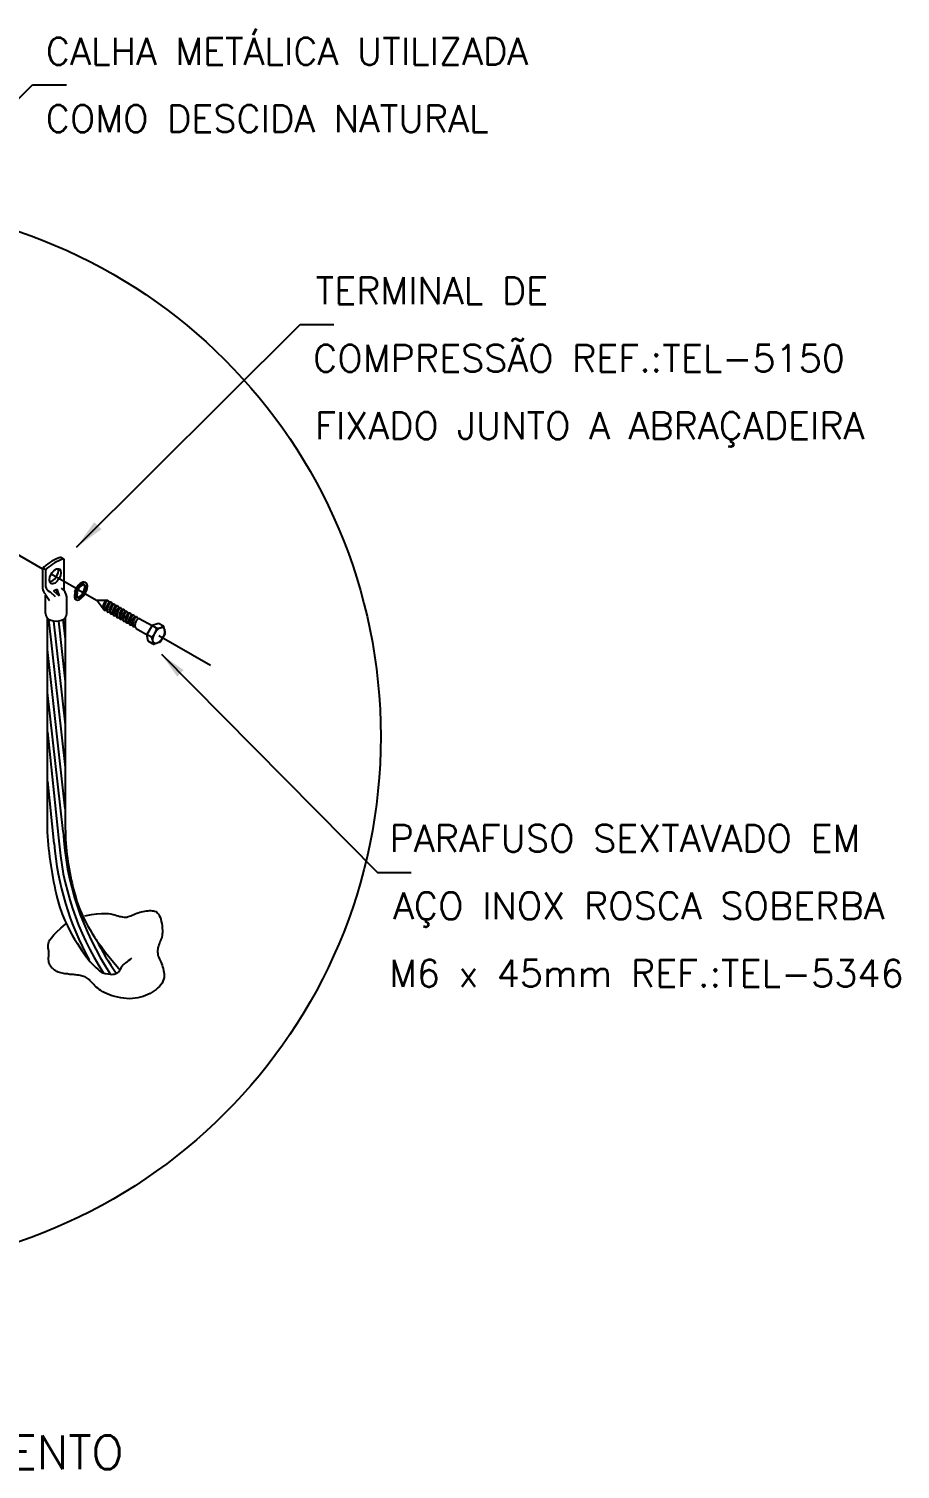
# Model space of a CAD drawing. Header units: millimetres. Extents: x -5129.1 to -5096.3, y -4672.3 to -4657.1.
# Drawn here: x -5102.79 to -5096.33, y -4669.3 to -4658.63 of the extents above; entities that cross this region are included whole.
import ezdxf
from ezdxf.enums import TextEntityAlignment as Align

# ---------------------------------------------------------------- set-up
doc = ezdxf.new("R2010")
doc.units = ezdxf.units.MM
doc.header["$LTSCALE"] = 10
doc.linetypes.add('DASHDOT', pattern=[1, 0.5, -0.25, 0, -0.25])
doc.layers.add('Termotécnica', color=7, linetype='Continuous')
doc.styles.add('r140', font='romans.shx')
doc.styles.add('r80', font='romans.shx')

msp = doc.modelspace()

# ---------------------------------------------------------------- linework, layer by layer
at = {"layer": 'Termotécnica', "color": 2}
for p, q in [((-5104.418, -4660.695), (-5102.761, -4659.044)), ((-5102.761, -4659.044), (-5102.511, -4659.044)), ((-5102.436, -4662.47), (-5100.778, -4660.819)), ((-5100.778, -4660.819), (-5100.528, -4660.819)), ((-5102.451, -4662.8), (-5102.444, -4662.803)), ((-5102.444, -4662.803), (-5102.435, -4662.804)), ((-5102.666, -4662.962), (-5102.666, -4662.824)), ((-5102.507, -4662.962), (-5102.507, -4662.838)), ((-5102.447, -4662.804), (-5102.437, -4662.805)), ((-5102.447, -4662.804), (-5102.441, -4662.808)), ((-5102.441, -4662.808), (-5102.431, -4662.809)), ((-5102.437, -4662.805), (-5102.431, -4662.809)), ((-5102.282, -4662.864), (-5102.238, -4662.923)), ((-5102.217, -4662.865), (-5102.282, -4662.864)), ((-5102.207, -4662.864), (-5102.217, -4662.865)), ((-5102.193, -4662.878), (-5102.204, -4662.864)), ((-5102.183, -4662.878), (-5102.193, -4662.878)), ((-5102.169, -4662.892), (-5102.18, -4662.878)), ((-5102.159, -4662.891), (-5102.169, -4662.892)), ((-5102.146, -4662.905), (-5102.156, -4662.891)), ((-5102.136, -4662.905), (-5102.146, -4662.905)), ((-5102.122, -4662.919), (-5102.133, -4662.905)), ((-5102.23, -4662.935), (-5102.236, -4662.926)), ((-5102.213, -4662.939), (-5102.228, -4662.938)), ((-5102.207, -4662.949), (-5102.213, -4662.939)), ((-5102.189, -4662.953), (-5102.204, -4662.952)), ((-5102.183, -4662.962), (-5102.189, -4662.953)), ((-5102.165, -4662.966), (-5102.18, -4662.965)), ((-5102.159, -4662.976), (-5102.165, -4662.966)), ((-5102.142, -4662.98), (-5102.157, -4662.979)), ((-5102.136, -4662.989), (-5102.142, -4662.98)), ((-5102.118, -4662.993), (-5102.133, -4662.992)), ((-5102.112, -4662.918), (-5102.122, -4662.919)), ((-5102.112, -4663.003), (-5102.118, -4662.993)), ((-5102.099, -4662.932), (-5102.109, -4662.918)), ((-5102.094, -4663.007), (-5102.109, -4663.006)), ((-5102.089, -4662.932), (-5102.099, -4662.932)), ((-5102.088, -4663.016), (-5102.094, -4663.007)), ((-5102.075, -4662.946), (-5102.085, -4662.932)), ((-5102.065, -4662.945), (-5102.075, -4662.946)), ((-5102.051, -4662.959), (-5102.062, -4662.945)), ((-5102.041, -4662.959), (-5102.051, -4662.959)), ((-5102.028, -4662.973), (-5102.038, -4662.959)), ((-5102.018, -4662.972), (-5102.028, -4662.973)), ((-5102.004, -4662.986), (-5102.015, -4662.972)), ((-5101.994, -4662.986), (-5102.004, -4662.986)), ((-5101.98, -4663), (-5101.991, -4662.986)), ((-5101.97, -4662.999), (-5101.98, -4663)), ((-5101.972, -4662.999), (-5101.876, -4663.051)), ((-5102.071, -4663.02), (-5102.086, -4663.019)), ((-5102.065, -4663.03), (-5102.071, -4663.02)), ((-5102.047, -4663.034), (-5102.062, -4663.033)), ((-5102.041, -4663.043), (-5102.047, -4663.034)), ((-5102.023, -4663.047), (-5102.038, -4663.047)), ((-5102.017, -4663.057), (-5102.023, -4663.047)), ((-5102, -4663.061), (-5102.015, -4663.06)), ((-5101.993, -4663.072), (-5102, -4663.061)), ((-5101.993, -4663.072), (-5101.913, -4663.118)), ((-5101.876, -4663.051), (-5101.914, -4663.117)), ((-5101.904, -4663.167), (-5101.914, -4663.117)), ((-5101.88, -4663.136), (-5101.914, -4663.117)), ((-5101.828, -4663.034), (-5101.876, -4663.051)), ((-5101.843, -4663.07), (-5101.876, -4663.051)), ((-5101.791, -4663.055), (-5101.828, -4663.034)), ((-5101.78, -4663.109), (-5101.815, -4663.17)), ((-5101.779, -4663.104), (-5101.788, -4663.06)), ((-5101.867, -4663.188), (-5101.904, -4663.167)), ((-5101.819, -4663.174), (-5101.861, -4663.188)), ((-5101.807, -4663.263), (-5100.205, -4664.879)), ((-5100.205, -4664.879), (-5099.955, -4664.879))]:
    msp.add_line(p, q, dxfattribs=at)
at = {"layer": 'Termotécnica', "color": 1, "linetype": 'DASHDOT', "ltscale": 0.5}
for p, q in [((-5103.064, -4662.414), (-5102.687, -4662.631)), ((-5102.623, -4662.668), (-5102.439, -4662.774)), ((-5102.425, -4662.782), (-5102.282, -4662.864)), ((-5101.826, -4663.123), (-5101.442, -4663.344))]:
    msp.add_line(p, q, dxfattribs=at)
at = {"layer": 'Termotécnica', "color": 2, "ltscale": 1.6}
for p, q in [((-5102.531, -4662.558), (-5102.552, -4662.546)), ((-5102.528, -4662.79), (-5102.528, -4662.563)), ((-5102.687, -4662.636), (-5102.687, -4662.773)), ((-5102.663, -4662.637), (-5102.685, -4662.624)), ((-5102.666, -4662.648), (-5102.666, -4662.761)), ((-5102.634, -4662.799), (-5102.593, -4662.836)), ((-5102.606, -4662.794), (-5102.582, -4662.78)), ((-5102.606, -4662.794), (-5102.564, -4662.83)), ((-5102.582, -4662.78), (-5102.564, -4662.83)), ((-5102.667, -4662.819), (-5102.636, -4662.865))]:
    msp.add_line(p, q, dxfattribs=at)
at = {"layer": 'Termotécnica', "color": 1}
for p, q in [((-5102.583, -4662.78), (-5102.583, -4662.814)), ((-5102.518, -4664.103), (-5102.641, -4663.004)), ((-5102.518, -4663.786), (-5102.604, -4663.017)), ((-5102.518, -4663.468), (-5102.568, -4663.017)), ((-5102.518, -4663.151), (-5102.534, -4663.005)), ((-5102.519, -4664.408), (-5102.651, -4663.228)), ((-5102.536, -4664.576), (-5102.651, -4663.546)), ((-5102.651, -4663.837), (-5102.569, -4664.624)), ((-5102.651, -4664.203), (-5102.603, -4664.665))]:
    msp.add_line(p, q, dxfattribs=at)
at = {"layer": 'Termotécnica', "color": 3}
for p, q in [((-5102.651, -4664.581), (-5102.651, -4662.996)), ((-5102.518, -4664.566), (-5102.518, -4662.99)), ((-5102.518, -4664.566), (-5102.518, -4664.609)), ((-5102.449, -4665.037), (-5102.433, -4665.094)), ((-5102.579, -4665.069), (-5102.561, -4665.133)), ((-5102.561, -4665.133), (-5102.542, -4665.188)), ((-5102.433, -4665.094), (-5102.417, -4665.141)), ((-5102.417, -4665.141), (-5102.4, -4665.181)), ((-5102.542, -4665.188), (-5102.523, -4665.235)), ((-5102.523, -4665.235), (-5102.504, -4665.275)), ((-5102.4, -4665.181), (-5102.384, -4665.216)), ((-5102.384, -4665.216), (-5102.367, -4665.248)), ((-5102.367, -4665.248), (-5102.351, -4665.278)), ((-5102.504, -4665.275), (-5102.486, -4665.311)), ((-5102.486, -4665.311), (-5102.468, -4665.344)), ((-5102.468, -4665.344), (-5102.45, -4665.375)), ((-5102.351, -4665.278), (-5102.335, -4665.306)), ((-5102.335, -4665.306), (-5102.319, -4665.333)), ((-5102.319, -4665.333), (-5102.303, -4665.358)), ((-5102.303, -4665.358), (-5102.287, -4665.382)), ((-5102.45, -4665.375), (-5102.432, -4665.404)), ((-5102.432, -4665.404), (-5102.415, -4665.431)), ((-5102.415, -4665.431), (-5102.397, -4665.458)), ((-5102.397, -4665.458), (-5102.379, -4665.483)), ((-5102.287, -4665.382), (-5102.271, -4665.405)), ((-5102.271, -4665.405), (-5102.254, -4665.427)), ((-5102.254, -4665.427), (-5102.238, -4665.449)), ((-5102.238, -4665.449), (-5102.221, -4665.472)), ((-5102.221, -4665.472), (-5102.113, -4665.604)), ((-5102.379, -4665.483), (-5102.362, -4665.507))]:
    msp.add_line(p, q, dxfattribs=at)
at = {"layer": 'Termotécnica', "color": 1}
for points in [[(-5102.217, -4662.865, 0.24548), (-5102.22, -4662.865, 0.082009), (-5102.226, -4662.872, 0.04047), (-5102.231, -4662.88, 0.029714), (-5102.235, -4662.892, 0.029714), (-5102.239, -4662.905, 0.04047), (-5102.24, -4662.915, 0.082009), (-5102.238, -4662.923, 0.24548), (-5102.236, -4662.926, 0.24548)], [(-5102.204, -4662.864, 0.24548), (-5102.207, -4662.865, 0.082009), (-5102.215, -4662.873, 0.04047), (-5102.221, -4662.883, 0.029714), (-5102.226, -4662.898, 0.029714), (-5102.23, -4662.913, 0.04047), (-5102.232, -4662.925, 0.082009), (-5102.23, -4662.936, 0.24548), (-5102.228, -4662.938, 0.24548)], [(-5102.193, -4662.878, 0.24548), (-5102.196, -4662.879, 0.082009), (-5102.202, -4662.885, 0.04047), (-5102.207, -4662.894, 0.029714), (-5102.212, -4662.906, 0.029714), (-5102.215, -4662.919, 0.04047), (-5102.216, -4662.928, 0.082009), (-5102.215, -4662.937, 0.24548), (-5102.213, -4662.939, 0.24548)], [(-5102.18, -4662.878, 0.24548), (-5102.184, -4662.878, 0.082009), (-5102.191, -4662.886, 0.04047), (-5102.197, -4662.896, 0.029714), (-5102.203, -4662.911, 0.029714), (-5102.207, -4662.927, 0.04047), (-5102.208, -4662.939, 0.082009), (-5102.207, -4662.949, 0.24548), (-5102.204, -4662.952, 0.24548)], [(-5102.169, -4662.892, 0.24548), (-5102.173, -4662.892, 0.082009), (-5102.179, -4662.899, 0.04047), (-5102.183, -4662.907, 0.029714), (-5102.188, -4662.919, 0.029714), (-5102.191, -4662.932, 0.04047), (-5102.192, -4662.942, 0.082009), (-5102.191, -4662.95, 0.24548), (-5102.189, -4662.953, 0.24548)], [(-5102.156, -4662.891, 0.24548), (-5102.16, -4662.892, 0.082009), (-5102.167, -4662.9, 0.04047), (-5102.173, -4662.91, 0.029714), (-5102.179, -4662.925, 0.029714), (-5102.183, -4662.94, 0.04047), (-5102.184, -4662.952, 0.082009), (-5102.183, -4662.963, 0.24548), (-5102.18, -4662.965, 0.24548)], [(-5102.146, -4662.905, 0.24548), (-5102.149, -4662.906, 0.082009), (-5102.155, -4662.912, 0.04047), (-5102.16, -4662.921, 0.029714), (-5102.164, -4662.933, 0.029714), (-5102.168, -4662.946, 0.04047), (-5102.169, -4662.955, 0.082009), (-5102.168, -4662.964, 0.24548), (-5102.165, -4662.966, 0.24548)], [(-5102.133, -4662.905, 0.24548), (-5102.136, -4662.905, 0.082009), (-5102.144, -4662.913, 0.04047), (-5102.15, -4662.923, 0.029714), (-5102.155, -4662.938, 0.029714), (-5102.159, -4662.954, 0.04047), (-5102.161, -4662.966, 0.082009), (-5102.159, -4662.976, 0.24548), (-5102.157, -4662.979, 0.24548)], [(-5102.122, -4662.919, 0.24548), (-5102.125, -4662.919, 0.082009), (-5102.131, -4662.926, 0.04047), (-5102.136, -4662.934, 0.029714), (-5102.141, -4662.946, 0.029714), (-5102.144, -4662.959, 0.04047), (-5102.145, -4662.969, 0.082009), (-5102.144, -4662.977, 0.24548), (-5102.142, -4662.98, 0.24548)], [(-5102.109, -4662.918, 0.24548), (-5102.113, -4662.919, 0.082009), (-5102.12, -4662.927, 0.04047), (-5102.126, -4662.937, 0.029714), (-5102.132, -4662.952, 0.029714), (-5102.136, -4662.967, 0.04047), (-5102.137, -4662.979, 0.082009), (-5102.136, -4662.99, 0.24548), (-5102.133, -4662.992, 0.24548)], [(-5102.099, -4662.932, 0.24548), (-5102.102, -4662.933, 0.082009), (-5102.108, -4662.939, 0.04047), (-5102.112, -4662.948, 0.029714), (-5102.117, -4662.96, 0.029714), (-5102.12, -4662.973, 0.04047), (-5102.121, -4662.982, 0.082009), (-5102.12, -4662.991, 0.24548), (-5102.118, -4662.993, 0.24548)], [(-5102.085, -4662.932, 0.24548), (-5102.089, -4662.932, 0.082009), (-5102.097, -4662.94, 0.04047), (-5102.102, -4662.95, 0.029714), (-5102.108, -4662.965, 0.029714), (-5102.112, -4662.981, 0.04047), (-5102.113, -4662.993, 0.082009), (-5102.112, -4663.003, 0.24548), (-5102.109, -4663.006, 0.24548)], [(-5102.075, -4662.946, 0.24548), (-5102.078, -4662.946, 0.082009), (-5102.084, -4662.953, 0.04047), (-5102.089, -4662.961, 0.029714), (-5102.093, -4662.973, 0.029714), (-5102.097, -4662.986, 0.04047), (-5102.098, -4662.996, 0.082009), (-5102.097, -4663.004, 0.24548), (-5102.094, -4663.007, 0.24548)], [(-5102.062, -4662.945, 0.24548), (-5102.066, -4662.946, 0.082009), (-5102.073, -4662.954, 0.04047), (-5102.079, -4662.964, 0.029714), (-5102.084, -4662.979, 0.029714), (-5102.088, -4662.994, 0.04047), (-5102.09, -4663.006, 0.082009), (-5102.088, -4663.017, 0.24548), (-5102.086, -4663.019, 0.24548)], [(-5102.051, -4662.959, 0.24548), (-5102.054, -4662.96, 0.082009), (-5102.06, -4662.966, 0.04047), (-5102.065, -4662.975, 0.029714), (-5102.07, -4662.987, 0.029714), (-5102.073, -4663, 0.04047), (-5102.074, -4663.009, 0.082009), (-5102.073, -4663.018, 0.24548), (-5102.071, -4663.02, 0.24548)], [(-5102.038, -4662.959, 0.24548), (-5102.042, -4662.959, 0.082009), (-5102.049, -4662.967, 0.04047), (-5102.055, -4662.977, 0.029714), (-5102.061, -4662.992, 0.029714), (-5102.065, -4663.008, 0.04047), (-5102.066, -4663.02, 0.082009), (-5102.065, -4663.03, 0.24548), (-5102.062, -4663.033, 0.24548)], [(-5102.028, -4662.973, 0.24548), (-5102.031, -4662.973, 0.082009), (-5102.037, -4662.98, 0.04047), (-5102.041, -4662.988, 0.029714), (-5102.046, -4663, 0.029714), (-5102.049, -4663.013, 0.04047), (-5102.05, -4663.023, 0.082009), (-5102.049, -4663.031, 0.24548), (-5102.047, -4663.034, 0.24548)], [(-5102.015, -4662.972, 0.24548), (-5102.018, -4662.973, 0.082009), (-5102.026, -4662.981, 0.04047), (-5102.031, -4662.991, 0.029714), (-5102.037, -4663.006, 0.029714), (-5102.041, -4663.021, 0.04047), (-5102.042, -4663.033, 0.082009), (-5102.041, -4663.044, 0.24548), (-5102.038, -4663.047, 0.24548)], [(-5102.004, -4662.986, 0.24548), (-5102.007, -4662.987, 0.082009), (-5102.013, -4662.993, 0.04047), (-5102.018, -4663.002, 0.029714), (-5102.023, -4663.014, 0.029714), (-5102.026, -4663.027, 0.04047), (-5102.027, -4663.036, 0.082009), (-5102.026, -4663.045, 0.24548), (-5102.023, -4663.047, 0.24548)], [(-5101.991, -4662.986, 0.24548), (-5101.995, -4662.986, 0.082009), (-5102.002, -4662.994, 0.04047), (-5102.008, -4663.004, 0.029714), (-5102.014, -4663.019, 0.029714), (-5102.018, -4663.035, 0.04047), (-5102.019, -4663.047, 0.082009), (-5102.017, -4663.057, 0.24548), (-5102.015, -4663.06, 0.24548)], [(-5101.98, -4663, 0.24548), (-5101.983, -4663, 0.082009), (-5101.989, -4663.007, 0.04047), (-5101.994, -4663.015, 0.029714), (-5101.999, -4663.027, 0.029714), (-5102.002, -4663.04, 0.04047), (-5102.003, -4663.05, 0.082009), (-5102.002, -4663.058, 0.24548), (-5102, -4663.061, 0.24548)]]:
    msp.add_lwpolyline(points, format="xyb", dxfattribs=at)
for points in [[(-5102.375, -4665.201), (-5102.326, -4665.192), (-5102.285, -4665.186), (-5102.251, -4665.184), (-5102.223, -4665.183), (-5102.2, -4665.184), (-5102.181, -4665.187), (-5102.165, -4665.191), (-5102.152, -4665.194), (-5102.139, -4665.198), (-5102.127, -4665.202), (-5102.116, -4665.205), (-5102.105, -4665.207), (-5102.095, -4665.209), (-5102.084, -4665.21), (-5102.074, -4665.21), (-5102.064, -4665.21), (-5102.054, -4665.207), (-5102.044, -4665.204), (-5102.034, -4665.201), (-5102.023, -4665.196), (-5102.012, -4665.192), (-5102.001, -4665.187), (-5101.99, -4665.182), (-5101.978, -4665.178), (-5101.966, -4665.174), (-5101.954, -4665.171), (-5101.942, -4665.168), (-5101.929, -4665.166), (-5101.917, -4665.164), (-5101.906, -4665.163), (-5101.895, -4665.162), (-5101.884, -4665.162), (-5101.874, -4665.163), (-5101.865, -4665.164), (-5101.857, -4665.166), (-5101.849, -4665.169), (-5101.841, -4665.174), (-5101.835, -4665.181), (-5101.828, -4665.189), (-5101.823, -4665.199), (-5101.817, -4665.212), (-5101.812, -4665.226), (-5101.808, -4665.242), (-5101.804, -4665.259), (-5101.802, -4665.276), (-5101.8, -4665.292), (-5101.799, -4665.309), (-5101.799, -4665.324), (-5101.8, -4665.337), (-5101.801, -4665.349), (-5101.804, -4665.36), (-5101.807, -4665.371), (-5101.811, -4665.38), (-5101.815, -4665.39), (-5101.819, -4665.399), (-5101.823, -4665.408), (-5101.826, -4665.417), (-5101.829, -4665.427), (-5101.832, -4665.437), (-5101.833, -4665.448), (-5101.835, -4665.458), (-5101.835, -4665.469), (-5101.834, -4665.479), (-5101.833, -4665.49), (-5101.83, -4665.5), (-5101.827, -4665.511), (-5101.822, -4665.521), (-5101.817, -4665.532), (-5101.812, -4665.543), (-5101.807, -4665.555), (-5101.802, -4665.566), (-5101.798, -4665.579), (-5101.793, -4665.591), (-5101.79, -4665.605), (-5101.788, -4665.618), (-5101.786, -4665.632), (-5101.786, -4665.646), (-5101.787, -4665.659), (-5101.79, -4665.673), (-5101.795, -4665.686), (-5101.802, -4665.699), (-5101.81, -4665.712), (-5101.821, -4665.724), (-5101.832, -4665.735), (-5101.845, -4665.746), (-5101.86, -4665.757), (-5101.875, -4665.766), (-5101.891, -4665.776), (-5101.908, -4665.784), (-5101.925, -4665.791), (-5101.943, -4665.798), (-5101.962, -4665.804), (-5101.981, -4665.808), (-5102.001, -4665.812), (-5102.022, -4665.814), (-5102.043, -4665.815), (-5102.065, -4665.814), (-5102.086, -4665.812), (-5102.108, -4665.809), (-5102.13, -4665.804), (-5102.151, -4665.799), (-5102.172, -4665.793), (-5102.191, -4665.786), (-5102.21, -4665.779), (-5102.226, -4665.771), (-5102.242, -4665.763), (-5102.255, -4665.754), (-5102.268, -4665.746), (-5102.279, -4665.737), (-5102.29, -4665.729), (-5102.299, -4665.72), (-5102.308, -4665.711), (-5102.316, -4665.703), (-5102.323, -4665.695), (-5102.33, -4665.688), (-5102.337, -4665.68), (-5102.343, -4665.674), (-5102.35, -4665.667), (-5102.357, -4665.662), (-5102.365, -4665.657), (-5102.373, -4665.653), (-5102.382, -4665.65), (-5102.391, -4665.647), (-5102.401, -4665.645), (-5102.41, -4665.643), (-5102.42, -4665.641), (-5102.43, -4665.64), (-5102.44, -4665.639), (-5102.449, -4665.638), (-5102.458, -4665.637), (-5102.467, -4665.636), (-5102.476, -4665.635), (-5102.485, -4665.635), (-5102.495, -4665.634), (-5102.504, -4665.632), (-5102.513, -4665.631), (-5102.523, -4665.63), (-5102.533, -4665.628), (-5102.543, -4665.626), (-5102.553, -4665.624), (-5102.562, -4665.621), (-5102.572, -4665.618), (-5102.581, -4665.614), (-5102.59, -4665.609), (-5102.599, -4665.603), (-5102.607, -4665.597), (-5102.615, -4665.59), (-5102.622, -4665.583), (-5102.628, -4665.575), (-5102.633, -4665.566), (-5102.637, -4665.557), (-5102.64, -4665.548), (-5102.642, -4665.538), (-5102.643, -4665.528), (-5102.643, -4665.518), (-5102.643, -4665.509), (-5102.642, -4665.499), (-5102.642, -4665.49), (-5102.641, -4665.481), (-5102.641, -4665.473), (-5102.641, -4665.466), (-5102.642, -4665.459), (-5102.643, -4665.453), (-5102.644, -4665.447), (-5102.645, -4665.44), (-5102.646, -4665.433), (-5102.646, -4665.425), (-5102.645, -4665.416), (-5102.643, -4665.406), (-5102.64, -4665.394), (-5102.633, -4665.38), (-5102.622, -4665.363), (-5102.605, -4665.343), (-5102.582, -4665.32), (-5102.552, -4665.293), (-5102.514, -4665.261)], [(-5102.249, -4665.622), (-5102.223, -4665.628), (-5102.202, -4665.632), (-5102.186, -4665.634), (-5102.173, -4665.635), (-5102.164, -4665.634), (-5102.156, -4665.633), (-5102.15, -4665.631), (-5102.145, -4665.628), (-5102.14, -4665.625), (-5102.135, -4665.623), (-5102.13, -4665.62), (-5102.126, -4665.616), (-5102.122, -4665.613), (-5102.118, -4665.61), (-5102.115, -4665.606), (-5102.112, -4665.602), (-5102.11, -4665.598), (-5102.108, -4665.594), (-5102.106, -4665.59), (-5102.104, -4665.586), (-5102.102, -4665.582), (-5102.099, -4665.578), (-5102.097, -4665.573), (-5102.093, -4665.568), (-5102.089, -4665.564), (-5102.084, -4665.559), (-5102.078, -4665.554), (-5102.07, -4665.548), (-5102.061, -4665.541), (-5102.051, -4665.533), (-5102.039, -4665.524), (-5102.025, -4665.514)]]:
    msp.add_lwpolyline(points, dxfattribs=at)
at = {"layer": 'Termotécnica', "color": 2}
msp.add_circle((-5104.131, -4663.873), 3.95, dxfattribs=at)
at = {"layer": 'Termotécnica', "color": 2, "ltscale": 1.6}
for centre, radius, start, end in [((-5102.469, -4662.834), 0.301, 106.94, 133.06), ((-5102.448, -4662.846), 0.301, 106.94, 133.06), ((-5102.554, -4662.553), 0.00712, 70.6195, 112.9935), ((-5102.622, -4662.771), 0.065, 181.9565, 227.0468), ((-5102.604, -4662.742), 0.065, 197.037, 242.1272)]:
    msp.add_arc(centre, radius, start, end, dxfattribs=at)
at = {"layer": 'Termotécnica', "color": 2}
for centre, radius, start, end in [((-5102.533, -4662.563), 0.005, 0, 120), ((-5102.662, -4662.636), 0.025, 120, 180), ((-5102.641, -4662.648), 0.025, 120, 180), ((-5102.604, -4662.852), 0.0973, 8.2416, 53.8328), ((-5101.943, -4663.056), 0.102, 308.2415, 352.2693), ((-5101.837, -4663.011), 0.0591, 264.1598, 314.6845), ((-5101.795, -4663.062), 0.00763, 11.1498, 60.2663), ((-5101.786, -4663.105), 0.00664, 327.0423, 14.3738), ((-5101.928, -4663.171), 0.0589, 345.7653, 36.4555), ((-5101.863, -4663.181), 0.00763, 240.2663, 289.3817), ((-5101.822, -4663.167), 0.00763, 289.3817, 330.2663)]:
    msp.add_arc(centre, radius, start, end, dxfattribs=at)
at = {"layer": 'Termotécnica', "color": 3}
for centre, radius, start, end in [((-5099.898, -4664.416), 2.76, 183.4358, 193.691), ((-5100.648, -4664.527), 1.872, 182.5142, 195.9166), ((-5101.867, -4665.129), 0.623, 217.3355, 232.4234)]:
    msp.add_arc(centre, radius, start, end, dxfattribs=at)
at = {"layer": 'Termotécnica', "color": 1}
for centre, radius, start, end in [((-5100.43, -4664.461), 2.109, 183.1163, 213.6636), ((-5100.474, -4664.492), 2.135, 184.6661, 208.9859), ((-5100.458, -4664.478), 2.116, 183.9614, 212.823), ((-5100.403, -4664.434), 2.109, 206.5783, 214.4374)]:
    msp.add_arc(centre, radius, start, end, dxfattribs=at)
at = {"layer": 'Termotécnica', "color": 2, "ltscale": 1.6}
msp.add_ellipse((-5102.594, -4662.685), major_axis=(0.0311, 0.0539), ratio=0.539103, dxfattribs=at)
msp.add_ellipse((-5102.611, -4662.667), major_axis=(-0.0311, -0.0539), ratio=0.531794, start_param=0.217495, end_param=2.585913, dxfattribs=at)
at = {"layer": 'Termotécnica', "color": 2}
for centre, major_axis, ratio, start_param, end_param in [((-5102.408, -4662.791), (0.0351, 0.0609), 0.499695, 6.179029, 8.271564), ((-5102.402, -4662.795), (0.0351, 0.0609), 0.499695, 4.712389, 8.271556), ((-5102.402, -4662.795), (0.0263, 0.0456), 0.499999, 4.712389, 8.337575), ((-5102.409, -4662.791), (0.0263, 0.0456), 0.499999, 4.712389, 6.152357), ((-5102.406, -4662.793), (0.0367, 0.0635), 0.440757, 2.002135, 3.259858), ((-5102.4, -4662.796), (0.0367, 0.0635), 0.440757, 2.001855, 4.712389), ((-5102.4, -4662.796), (0.028, 0.0484), 0.420785, 2.069209, 4.712389), ((-5102.406, -4662.793), (0.028, 0.0484), 0.420785, 3.285745, 4.712389)]:
    msp.add_ellipse(centre, major_axis=major_axis, ratio=ratio, start_param=start_param, end_param=end_param, dxfattribs=at)
at = {"layer": 'Termotécnica', "color": 2, "linetype": 'Continuous'}
msp.add_ellipse((-5102.587, -4662.962), major_axis=(-0.0794, 0), ratio=0.708671, start_param=0, end_param=3.141593, dxfattribs=at)
at = {"layer": 'Termotécnica', "color": 2}
msp.add_ellipse((-5101.826, -4663.123), major_axis=(0.0329, 0.0576), ratio=0.500279, dxfattribs=at)
for points in [[(-5102.304, -4662.283), (-5102.251, -4662.336), (-5102.436, -4662.47)], [(-5101.641, -4663.381), (-5101.689, -4663.429), (-5101.807, -4663.263)]]:
    msp.add_solid(points, dxfattribs=at)

# ---------------------------------------------------------------- texts
at = {"layer": 'Termotécnica', "color": 2, "style": 'r80'}
for s, p in [('CALHA METÁLICA UTILIZADA ', (-5102.664, -4658.895)), ('COMO DESCIDA NATURAL', (-5102.665, -4659.394)), ('TERMINAL DE ', (-5100.664, -4660.67)), ('COMPRESSÃO REF.:TEL-5150', (-5100.683, -4661.17)), ('FIXADO JUNTO A ABRAÇADEIRA', (-5100.668, -4661.67)), ('PARAFUSO SEXTAVADO EM ', (-5100.116, -4664.727)), ('AÇO INOX ROSCA SOBERBA ', (-5100.09, -4665.227)), ('M6 x 45mm REF.:TEL-5346', (-5100.119, -4665.728))]:
    msp.add_text(s, height=0.2, dxfattribs=at).set_placement(p)
at = {"layer": 'Termotécnica', "color": 3, "style": 'r140'}
msp.add_text('CABO DE ATERRAMENTO', height=0.25, dxfattribs=at).set_placement((-5104.071, -4669.376), align=Align.BOTTOM_CENTER)

doc.saveas('drawing.dxf')
